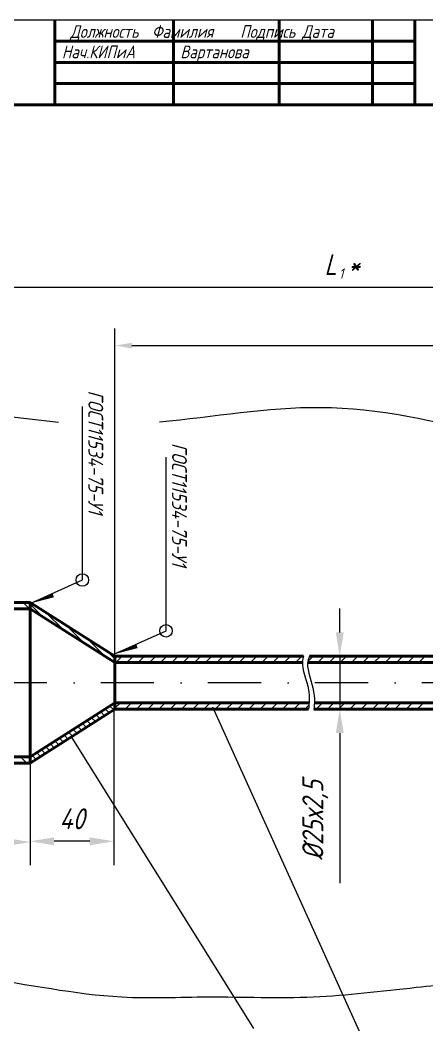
# Model space of a CAD drawing. Header units: inches. Extents: x 5611 to 9158, y -1675 to 1870.
# Drawn here: x 8502.1 to 8570.1, y -1294.7 to -1126.8 of the extents above; entities that cross this region are included whole.
import ezdxf

# ---------------------------------------------------------------- set-up
doc = ezdxf.new("R2010")
doc.units = ezdxf.units.IN
doc.header["$LTSCALE"] = 0.7
doc.header["$MEASUREMENT"] = 0
doc.linetypes.add('DASHDOT', pattern=[25.4, 12.7, -6.35, 0, -6.35])
doc.styles.get("Standard").update_dxf_attribs({"font": 'romand.shx', "width": 0.8, "oblique": 15, "height": 3.5})
doc.dimstyles.get("Standard").update_dxf_attribs({"dimtxt": 3.5, "dimasz": 4, "dimexe": 4, "dimexo": 0, "dimgap": 2, "dimtad": 1, "dimdec": 0, "dimdsep": 46, "dimtxsty": 'Standard', "dimcen": 0.09, "dimadec": 0, "dimazin": 0, "dimtfac": 1, "dimtdec": 0, "dimtmove": 0, "dimatfit": 3, "dimfxl": 0, "dimtolj": 1, "dimtzin": 0, "dimlwd": 25, "dimlwe": 25, "dimarcsym": 0})

# ---------------------------------------------------------------- blocks, each defined once
blk = doc.blocks.new('*D471')
at = {"color": 0, "linetype": 'Continuous', "lineweight": 25}
for p, q in [((8517.78, -1242.31), (8517.78, -1268.05)), ((8503.81, -1250.92), (8503.81, -1268.05)), ((8513.78, -1264.05), (8507.81, -1264.05))]:
    blk.add_line(p, q, dxfattribs=at)
for points in [[(8507.81, -1263.39), (8507.81, -1264.72), (8503.81, -1264.05)], [(8513.78, -1263.39), (8513.78, -1264.72), (8517.78, -1264.05)]]:
    blk.add_solid(points, dxfattribs=at)
at = {"layer": 'DEFPOINTS', "color": 0, "linetype": 'Continuous', "lineweight": 25}
for p in [(8517.78, -1242.31), (8503.81, -1250.92), (8503.81, -1264.05)]:
    blk.add_point(p, dxfattribs=at)
at = {"color": 0, "linetype": 'Continuous', "lineweight": 25, "insert": (8510.79, -1260.3), "char_height": 3.5, "attachment_point": 5}
blk.add_mtext('\\A1;40', dxfattribs=at)
blk = doc.blocks.new('*D472')
at = {"color": 0, "lineweight": 25}
for p, q in [((8555.5, -1229.14), (8555.5, -1225.14)), ((8550.44, -1233.14), (8559.5, -1233.14)), ((8555.5, -1233.14), (8555.5, -1241.98)), ((8551.18, -1241.98), (8559.5, -1241.98)), ((8555.5, -1245.98), (8555.5, -1271.05))]:
    blk.add_line(p, q, dxfattribs=at)
for points in [[(8554.84, -1229.14), (8556.17, -1229.14), (8555.5, -1233.14)], [(8554.84, -1245.98), (8556.17, -1245.98), (8555.5, -1241.98)]]:
    blk.add_solid(points, dxfattribs=at)
at = {"layer": 'DEFPOINTS', "color": 0, "lineweight": 25}
for p in [(8550.44, -1233.14), (8551.18, -1241.98), (8555.5, -1241.98)]:
    blk.add_point(p, dxfattribs=at)
at = {"color": 0, "lineweight": 25, "insert": (8551.42, -1260.52), "char_height": 3.5, "attachment_point": 5, "rotation": 90}
blk.add_mtext('\\A1;%%C25х2,5', dxfattribs=at)
blk = doc.blocks.new('*D473')
at = {"color": 0, "lineweight": 25}
for p, q in [((8450.81, -1224.13), (8450.81, -1167.46)), ((8661, -1235.09), (8661, -1167.46)), ((8454.81, -1171.46), (8657, -1171.46))]:
    blk.add_line(p, q, dxfattribs=at)
for points in [[(8454.81, -1170.8), (8454.81, -1172.13), (8450.81, -1171.46)], [(8657, -1170.8), (8657, -1172.13), (8661, -1171.46)]]:
    blk.add_solid(points, dxfattribs=at)
at = {"layer": 'DEFPOINTS', "color": 0, "lineweight": 25}
for p in [(8661, -1171.46), (8450.81, -1224.13), (8661, -1235.09)]:
    blk.add_point(p, dxfattribs=at)
at = {"color": 0, "lineweight": 25, "insert": (8555.9, -1167.71), "char_height": 3.5, "attachment_point": 5}
blk.add_mtext('\\A1;L *', dxfattribs=at)

msp = doc.modelspace()

# ---------------------------------------------------------------- linework, layer by layer
for p, q in [((8691.76, -1126.84), (8394.78, -1126.84)), ((8503.81, -1224.31), (8512.57, -1220.39)), ((8517.78, -1232.81), (8526.54, -1228.88))]:
    msp.add_line(p, q)
at = {"lineweight": 50}
for p, q in [((8507.93, -1126.84), (8507.93, -1140.99)), ((8527.73, -1126.84), (8527.73, -1140.99)), ((8545.41, -1126.84), (8545.41, -1140.99)), ((8560.97, -1126.84), (8560.97, -1140.99)), ((8568.04, -1126.84), (8568.04, -1140.99)), ((8568.04, -1130.38), (8507.93, -1130.38)), ((8568.04, -1133.92), (8507.93, -1133.92)), ((8568.04, -1137.45), (8507.93, -1137.45)), ((8688.23, -1140.99), (8398.32, -1140.99)), ((8549.48, -1233.14), (8517.98, -1233.14)), ((8590.81, -1233.14), (8550.44, -1233.14)), ((8549.27, -1234.2), (8517.98, -1234.2)), ((8590.74, -1234.2), (8550.15, -1234.2)), ((8503.84, -1249.94), (8517.98, -1240.92)), ((8517.98, -1241.98), (8503.84, -1251)), ((8550.39, -1240.92), (8517.98, -1240.92)), ((8550.28, -1241.98), (8517.98, -1241.98)), ((8591.97, -1241.98), (8551.18, -1241.98)), ((8591.75, -1240.92), (8551.27, -1240.92))]:
    msp.add_line(p, q, dxfattribs=at)
at = {"lineweight": 25}
for p, q in [((8517.98, -1233.14), (8517.98, -1178.4)), ((8520.81, -1181.23), (8623.17, -1181.23)), ((8512.57, -1220.39), (8512.57, -1191.38)), ((8526.54, -1228.88), (8526.54, -1199.87)), ((8502.67, -1224.13), (8503.73, -1225.19)), ((8517.98, -1233.14), (8517.98, -1241.98)), ((8517.98, -1233.14), (8517.98, -1241.98)), ((8518.1, -1234.2), (8519.16, -1233.14)), ((8519.98, -1234.2), (8521.04, -1233.14)), ((8521.85, -1234.2), (8522.91, -1233.14)), ((8523.73, -1234.2), (8524.79, -1233.14)), ((8525.6, -1234.2), (8526.66, -1233.14)), ((8527.48, -1234.2), (8528.54, -1233.14)), ((8529.35, -1234.2), (8530.41, -1233.14)), ((8531.23, -1234.2), (8532.29, -1233.14)), ((8533.1, -1234.2), (8534.16, -1233.14)), ((8534.98, -1234.2), (8536.04, -1233.14)), ((8536.85, -1234.2), (8537.91, -1233.14)), ((8538.73, -1234.2), (8539.79, -1233.14)), ((8540.6, -1234.2), (8541.66, -1233.14)), ((8542.48, -1234.2), (8543.54, -1233.14)), ((8544.35, -1234.2), (8545.41, -1233.14)), ((8546.23, -1234.2), (8547.29, -1233.14)), ((8548.1, -1234.2), (8549.16, -1233.14)), ((8550.19, -1233.99), (8551.04, -1233.14)), ((8551.85, -1234.2), (8552.91, -1233.14)), ((8553.73, -1234.2), (8554.79, -1233.14)), ((8555.6, -1234.2), (8556.66, -1233.14)), ((8557.48, -1234.2), (8558.54, -1233.14)), ((8559.35, -1234.2), (8560.41, -1233.14)), ((8561.22, -1234.2), (8562.29, -1233.14)), ((8563.1, -1234.2), (8564.16, -1233.14)), ((8564.97, -1234.2), (8566.04, -1233.14)), ((8566.85, -1234.2), (8567.91, -1233.14)), ((8568.72, -1234.2), (8569.79, -1233.14)), ((8517.98, -1241.82), (8518.88, -1240.92)), ((8519.7, -1241.98), (8520.76, -1240.92)), ((8521.57, -1241.98), (8522.63, -1240.92)), ((8523.45, -1241.98), (8524.51, -1240.92)), ((8525.32, -1241.98), (8526.38, -1240.92)), ((8527.2, -1241.98), (8528.26, -1240.92)), ((8529.07, -1241.98), (8530.13, -1240.92)), ((8530.95, -1241.98), (8532.01, -1240.92)), ((8532.82, -1241.98), (8533.88, -1240.92)), ((8534.24, -1241.58), (8559, -1296.36)), ((8534.7, -1241.98), (8535.76, -1240.92)), ((8536.57, -1241.98), (8537.63, -1240.92)), ((8538.45, -1241.98), (8539.51, -1240.92)), ((8540.32, -1241.98), (8541.38, -1240.92)), ((8542.2, -1241.98), (8543.26, -1240.92)), ((8544.07, -1241.98), (8545.13, -1240.92)), ((8545.95, -1241.98), (8547.01, -1240.92)), ((8547.82, -1241.98), (8548.88, -1240.92)), ((8549.7, -1241.98), (8550.36, -1241.32)), ((8551.57, -1241.98), (8552.63, -1240.92)), ((8553.45, -1241.98), (8554.51, -1240.92)), ((8555.32, -1241.98), (8556.38, -1240.92)), ((8557.2, -1241.98), (8558.26, -1240.92)), ((8559.07, -1241.98), (8560.13, -1240.92)), ((8560.95, -1241.98), (8562.01, -1240.92)), ((8562.82, -1241.98), (8563.88, -1240.92)), ((8564.7, -1241.98), (8565.76, -1240.92)), ((8566.57, -1241.98), (8567.63, -1240.92)), ((8568.45, -1241.98), (8569.51, -1240.92)), ((8510.62, -1246.5), (8541.12, -1295.32)), ((8502.23, -1249.94), (8503.29, -1251)), ((8503.84, -1251), (8503.84, -1249.94))]:
    msp.add_line(p, q, dxfattribs=at)
at = {"color": 0, "linetype": 'Continuous', "lineweight": 50}
for p, q in [((8503.84, -1224.13), (8450.81, -1224.13)), ((8503.84, -1225.19), (8450.81, -1225.19)), ((8503.84, -1224.13), (8503.84, -1251)), ((8517.98, -1233.14), (8503.84, -1224.13)), ((8517.98, -1234.2), (8503.84, -1225.19)), ((8517.98, -1233.14), (8517.98, -1241.98)), ((8503.84, -1249.94), (8450.81, -1249.94)), ((8503.84, -1251), (8450.81, -1251))]:
    msp.add_line(p, q, dxfattribs=at)
at = {"color": 0, "linetype": 'Continuous', "lineweight": 25}
for p, q in [((8503.84, -1224.43), (8505.94, -1226.53)), ((8506.46, -1225.8), (8509.39, -1228.72)), ((8509.91, -1228), (8512.84, -1230.92)), ((8513.36, -1230.19), (8516.28, -1233.12)), ((8516.81, -1232.39), (8517.98, -1233.57)), ((8516.37, -1241.95), (8517.01, -1242.6)), ((8517.13, -1241.47), (8517.78, -1242.11)), ((8517.89, -1240.98), (8517.98, -1241.07)), ((8513.31, -1243.9), (8513.96, -1244.55)), ((8514.08, -1243.41), (8514.72, -1244.06)), ((8514.84, -1242.93), (8515.49, -1243.57)), ((8515.6, -1242.44), (8516.25, -1243.09)), ((8511.02, -1245.36), (8511.67, -1246.01)), ((8511.79, -1244.87), (8512.43, -1245.52)), ((8512.55, -1244.39), (8513.2, -1245.03)), ((8507.93, -1247.26), (8508.62, -1247.95)), ((8508.73, -1246.82), (8509.38, -1247.47)), ((8509.5, -1246.33), (8510.14, -1246.98)), ((8510.26, -1245.85), (8510.91, -1246.49)), ((8505.69, -1248.77), (8506.33, -1249.41)), ((8506.44, -1248.28), (8507.09, -1248.93)), ((8507.21, -1247.79), (8507.85, -1248.44)), ((8503.84, -1250.68), (8504.04, -1250.87)), ((8504.15, -1249.74), (8504.81, -1250.39)), ((8504.92, -1249.26), (8505.57, -1249.91))]:
    msp.add_line(p, q, dxfattribs=at)
at = {"linetype": 'DASHDOT', "lineweight": 25}
msp.add_line((8667.52, -1237.56), (8445.71, -1237.56), dxfattribs=at)
for points in [[(8503.81, -1224.31, 0, 0.696, 0), (8507.68, -1222.95, 0.696, 0.696, 0)], [(8517.78, -1232.81, 0, 0.696, 0), (8521.65, -1231.44, 0.696, 0.696, 0)]]:
    msp.add_lwpolyline(points, format="xyseb")
for centre in [(8512.54, -1220.4), (8526.5, -1228.89)]:
    msp.add_circle(centre, 1.04)
at = {"lineweight": 25}
for points, knots in [([(8508.54, -1194.08), (8500.8, -1193.31), (8484.57, -1190.12), (8466.28, -1203.22), (8447.65, -1208.14), (8440.7, -1221.27), (8438.8, -1234.83), (8436.91, -1250.55), (8440.46, -1265.93), (8447.17, -1280.76), (8461.62, -1282.8), (8477.18, -1285.42), (8496.7, -1286.35), (8515.92, -1290.69), (8534.55, -1289.79), (8551.11, -1290.56), (8566.4, -1288.53), (8577.13, -1287.61), (8581.24, -1287.67)], [114.26847, 114.26847, 114.26847, 114.26847, 146.434303, 181.642666, 204.918315, 224.715235, 239.699045, 263.529101, 290.723109, 307.220545, 327.434206, 346.872428, 375.857611, 409.535043, 429.897434, 454.784805, 479.211681, 496.978941, 496.978941, 496.978941, 496.978941]), ([(8581.24, -1196.38), (8571.6, -1193.83), (8553.09, -1189.73), (8534.47, -1193.18), (8525.41, -1194.02)], [10.734883, 10.734883, 10.734883, 10.734883, 52.363062, 90.687295, 90.687295, 90.687295, 90.687295]), ([(8549.48, -1233.14), (8549.38, -1233.43), (8548.98, -1234.99), (8550.55, -1238.23), (8550.43, -1240.92), (8550.28, -1241.98)], [25.053038, 25.053038, 25.053038, 25.053038, 28.057536, 41.748606, 50.853171, 50.853171, 50.853171, 50.853171]), ([(8550.44, -1233.14), (8550.3, -1233.53), (8549.78, -1235.15), (8551.36, -1238.41), (8551.3, -1241.01), (8551.18, -1241.98)], [24.04626, 24.04626, 24.04626, 24.04626, 28.057536, 41.748606, 50.035088, 50.035088, 50.035088, 50.035088])]:
    msp.add_open_spline(points, degree=3, knots=knots, dxfattribs=at)
msp.add_solid([(8520.81, -1180.76), (8520.81, -1181.7), (8517.98, -1181.23)], dxfattribs=at)
at = {"color": 0, "linetype": 'Continuous', "lineweight": 25}
msp.add_solid([(8501.01, -1263.71), (8501.01, -1264.65), (8503.84, -1264.18)], dxfattribs=at)

# ---------------------------------------------------------------- texts
at = {"lineweight": 25, "attachment_point": 1}
for s, insert, char_height, width in [('Должность  Фамилия    Подпись Дата', (8510.51, -1127.69), 2.1213, 60.2544), ('Нач.КИПиА', (8509.12, -1131.1), 2.121, 47.1264), ('Вартанова', (8528.89, -1131.1), 2.121, 44.0087), ('1', (8555.37, -1168.31), 1.77, 4.8256)]:
    msp.add_mtext(s, dxfattribs=dict(at, insert=insert, char_height=char_height, width=width))
at = {"lineweight": 25, "char_height": 2.4748, "width": 27.4451, "attachment_point": 1, "rotation": 270}
for insert in [(8516.01, -1188.73), (8529.98, -1197.49)]:
    msp.add_mtext('ГОСТ11534-75-У1', dxfattribs=dict(at, insert=insert))

# ---------------------------------------------------------------- dimensions: what is measured, and where the dimension line sits
at = {"lineweight": 25}
dim = msp.add_linear_dim(base=(8661, -1171.46), p1=(8450.81, -1224.13), p2=(8661, -1235.09), text='L *', dimstyle='Standard', dxfattribs=at)
dim.commit()
dim.dimension.update_dxf_attribs({"geometry": '*D473', "text_midpoint": (8555.9, -1167.71)})
dim = msp.add_linear_dim(base=(8555.5, -1241.98), p1=(8550.44, -1233.14), p2=(8551.18, -1241.98), angle=270, text='%%C25х2,5', dimstyle='Standard', dxfattribs=at)
dim.commit()
dim.dimension.update_dxf_attribs({"geometry": '*D472', "text_midpoint": (8551.42, -1260.52)})
at = {"color": 0, "linetype": 'Continuous', "lineweight": 25}
dim = msp.add_linear_dim(base=(8503.81, -1264.05), p1=(8517.78, -1242.31), p2=(8503.81, -1250.92), text='40', dimstyle='Standard', override={"dimscale": 1}, dxfattribs=at)
dim.commit()
dim.dimension.update_dxf_attribs({"geometry": '*D471', "text_midpoint": (8510.79, -1260.3)})

doc.saveas('drawing.dxf')
